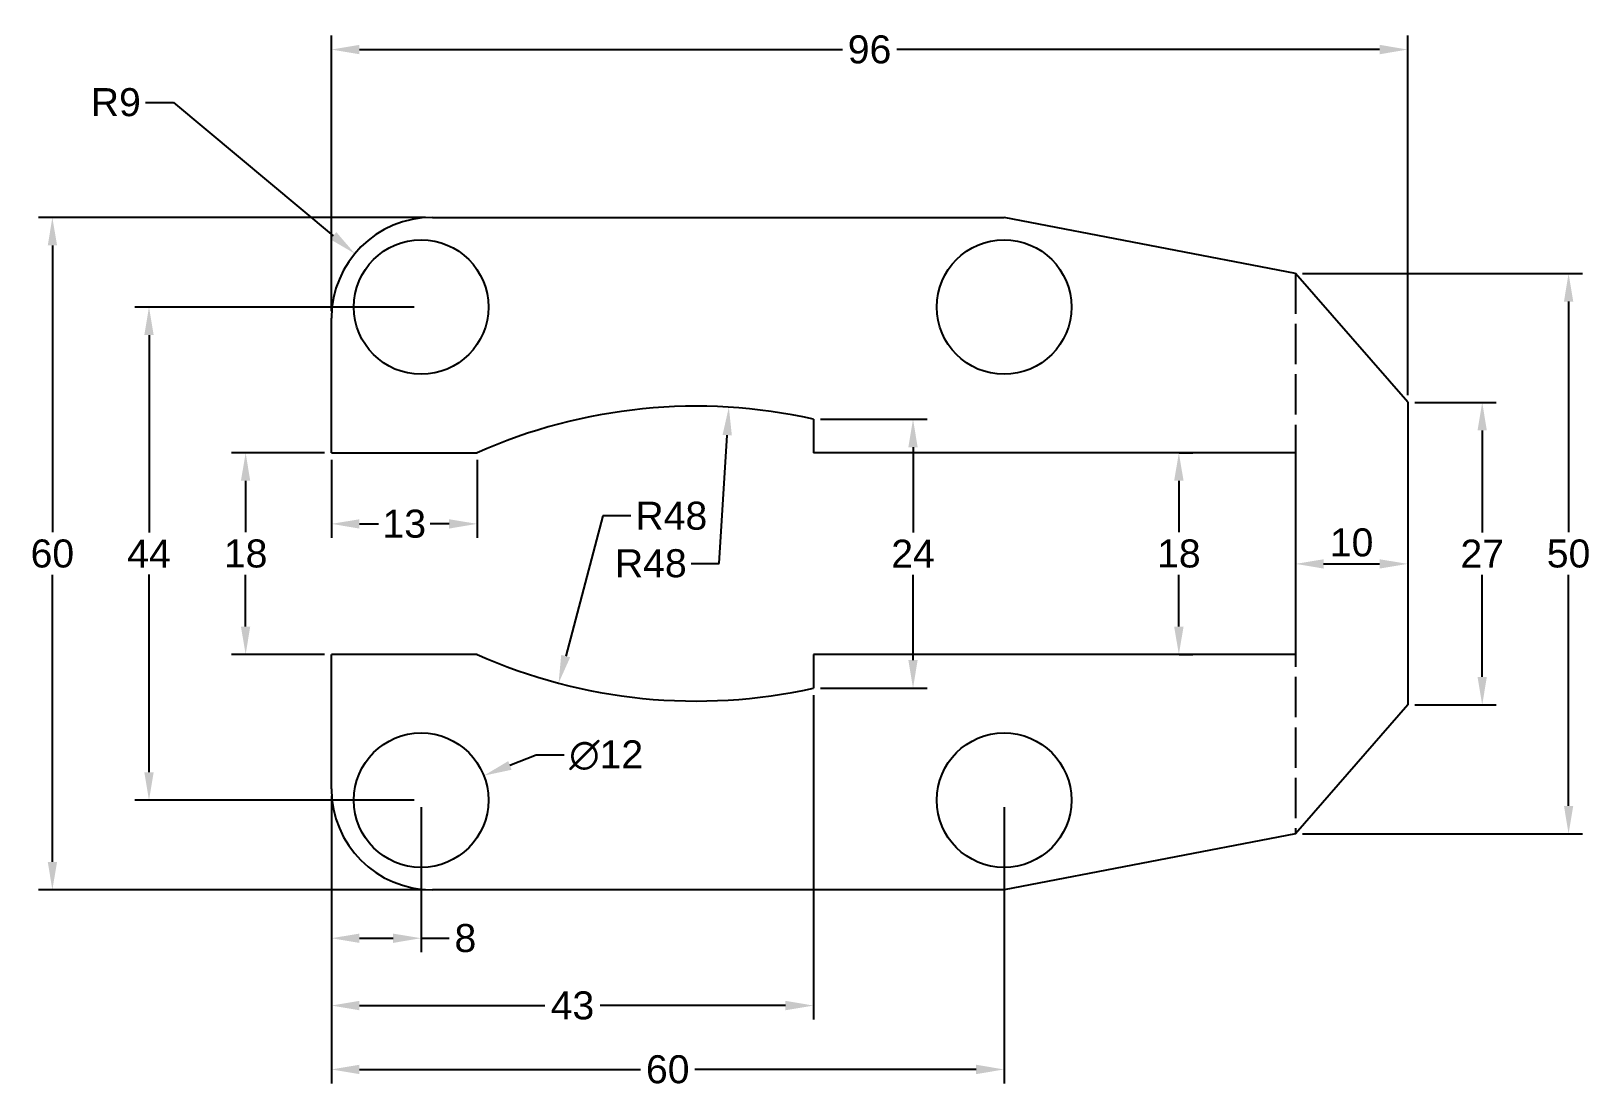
# Model space of a CAD drawing. Header units: millimetres. Extents: x 2881 to 3020, y 1992 to 2086.
import ezdxf

# ---------------------------------------------------------------- set-up
doc = ezdxf.new("R2010")
doc.units = ezdxf.units.MM
doc.header["$LTSCALE"] = 0.3
doc.linetypes.add('ACAD_ISO02W100', pattern=[15, 12, -3])
doc.layers.add('dim', color=3, linetype='Continuous')
doc.styles.get("Standard").update_dxf_attribs({"font": 'arial.ttf'})
doc.dimstyles.new('ISO-25', dxfattribs={"dimtxt": 2.5, "dimasz": 2.5, "dimexe": 1.25, "dimexo": 0.625, "dimtad": 0, "dimtih": 1, "dimtoh": 1, "dimtxsty": 'Standard', "dimcen": 0, "dimadec": 0, "dimazin": 0, "dimtfac": 1, "dimtofl": 0, "dimtmove": 0, "dimatfit": 3, "dimfxl": 1, "dimarcsym": 0})

# ---------------------------------------------------------------- blocks, each defined once
blk = doc.blocks.new('*D2')
at = {"layer": 'Defpoints', "color": 0, "transparency": 16777216}
for p in [(2916.99, 2069.52), (2883.1, 2009.52), (2916.99, 2009.52)]:
    blk.add_point(p, dxfattribs=at)
at = {"layer": 'dim', "color": 0, "lineweight": -2, "transparency": 16777216}
for p, q in [((2916.37, 2069.52), (2881.85, 2069.52)), ((2883.1, 2067.02), (2883.1, 2041.43)), ((2883.1, 2012.02), (2883.1, 2037.62)), ((2916.37, 2009.52), (2881.85, 2009.52))]:
    blk.add_line(p, q, dxfattribs=at)
at = {"layer": 'dim', "color": 0, "transparency": 16777216}
for points in [[(2882.69, 2067.02), (2883.52, 2067.02), (2883.1, 2069.52)], [(2882.69, 2012.02), (2883.52, 2012.02), (2883.1, 2009.52)]]:
    blk.add_solid(points, dxfattribs=at)
at = {"layer": 'dim', "color": 0, "transparency": 16777216, "insert": (2883.1, 2039.52), "char_height": 2.5, "attachment_point": 5}
blk.add_mtext('60', dxfattribs=at)
blk = doc.blocks.new('*D3')
at = {"layer": 'Defpoints', "color": 0, "transparency": 16777216}
for p in [(2915.99, 2061.52), (2891.72, 2017.52), (2915.99, 2017.52)]:
    blk.add_point(p, dxfattribs=at)
at = {"layer": 'dim', "color": 0, "lineweight": -2, "transparency": 16777216}
for p, q in [((2915.37, 2061.52), (2890.47, 2061.52)), ((2891.72, 2059.02), (2891.72, 2041.4)), ((2891.72, 2020.02), (2891.72, 2037.65)), ((2915.37, 2017.52), (2890.47, 2017.52))]:
    blk.add_line(p, q, dxfattribs=at)
at = {"layer": 'dim', "color": 0, "transparency": 16777216}
for points in [[(2891.3, 2059.02), (2892.14, 2059.02), (2891.72, 2061.52)], [(2891.3, 2020.02), (2892.14, 2020.02), (2891.72, 2017.52)]]:
    blk.add_solid(points, dxfattribs=at)
at = {"layer": 'dim', "color": 0, "transparency": 16777216, "insert": (2891.72, 2039.52), "char_height": 2.5, "attachment_point": 5}
blk.add_mtext('44', dxfattribs=at)
blk = doc.blocks.new('*D4')
at = {"layer": 'Defpoints', "color": 0, "transparency": 16777216}
for p in [(2907.99, 2048.52), (2900.34, 2030.52), (2907.99, 2030.52)]:
    blk.add_point(p, dxfattribs=at)
at = {"layer": 'dim', "color": 0, "lineweight": -2, "transparency": 16777216}
for p, q in [((2907.37, 2048.52), (2899.09, 2048.52)), ((2900.34, 2046.02), (2900.34, 2041.43)), ((2900.34, 2033.02), (2900.34, 2037.62)), ((2907.37, 2030.52), (2899.09, 2030.52))]:
    blk.add_line(p, q, dxfattribs=at)
at = {"layer": 'dim', "color": 0, "transparency": 16777216}
for points in [[(2899.92, 2046.02), (2900.75, 2046.02), (2900.34, 2048.52)], [(2899.92, 2033.02), (2900.75, 2033.02), (2900.34, 2030.52)]]:
    blk.add_solid(points, dxfattribs=at)
at = {"layer": 'dim', "color": 0, "transparency": 16777216, "insert": (2900.34, 2039.52), "char_height": 2.5, "attachment_point": 5}
blk.add_mtext('18', dxfattribs=at)
blk = doc.blocks.new('*D5')
at = {"layer": 'Defpoints', "color": 0, "transparency": 16777216}
for p in [(2907.99, 2048.52), (2920.99, 2048.52), (2920.99, 2042.18)]:
    blk.add_point(p, dxfattribs=at)
at = {"layer": 'dim', "color": 0, "lineweight": -2, "transparency": 16777216}
for p, q in [((2907.99, 2047.9), (2907.99, 2040.93)), ((2920.99, 2047.9), (2920.99, 2040.93)), ((2910.49, 2042.18), (2912.19, 2042.18)), ((2918.49, 2042.18), (2916.79, 2042.18))]:
    blk.add_line(p, q, dxfattribs=at)
at = {"layer": 'dim', "color": 0, "transparency": 16777216}
for points in [[(2910.49, 2042.59), (2910.49, 2041.76), (2907.99, 2042.18)], [(2918.49, 2042.59), (2918.49, 2041.76), (2920.99, 2042.18)]]:
    blk.add_solid(points, dxfattribs=at)
at = {"layer": 'dim', "color": 0, "transparency": 16777216, "insert": (2914.49, 2042.18), "char_height": 2.5, "attachment_point": 5}
blk.add_mtext('13', dxfattribs=at)
blk = doc.blocks.new('*D6')
at = {"layer": 'Defpoints', "color": 0, "transparency": 16777216}
for p in [(2907.99, 2018.52), (2915.99, 2017.52), (2915.99, 2005.21)]:
    blk.add_point(p, dxfattribs=at)
at = {"layer": 'dim', "color": 0, "lineweight": -2, "transparency": 16777216}
for p, q in [((2907.99, 2017.9), (2907.99, 2003.96)), ((2915.99, 2016.9), (2915.99, 2003.96)), ((2910.49, 2005.21), (2913.49, 2005.21)), ((2915.99, 2005.21), (2918.49, 2005.21))]:
    blk.add_line(p, q, dxfattribs=at)
at = {"layer": 'dim', "color": 0, "transparency": 16777216}
for points in [[(2910.49, 2005.62), (2910.49, 2004.79), (2907.99, 2005.21)], [(2913.49, 2005.62), (2913.49, 2004.79), (2915.99, 2005.21)]]:
    blk.add_solid(points, dxfattribs=at)
at = {"layer": 'dim', "color": 0, "transparency": 16777216, "insert": (2919.94, 2005.21), "char_height": 2.5, "attachment_point": 5}
blk.add_mtext('8', dxfattribs=at)
blk = doc.blocks.new('*D7')
at = {"layer": 'Defpoints', "color": 0, "transparency": 16777216}
for p in [(2950.99, 2027.52), (2907.99, 2018.52), (2907.99, 1999.2)]:
    blk.add_point(p, dxfattribs=at)
at = {"layer": 'dim', "color": 0, "lineweight": -2, "transparency": 16777216}
for p, q in [((2950.99, 2026.9), (2950.99, 1997.95)), ((2907.99, 2017.9), (2907.99, 1997.95)), ((2910.49, 1999.2), (2927.03, 1999.2)), ((2948.49, 1999.2), (2931.96, 1999.2))]:
    blk.add_line(p, q, dxfattribs=at)
at = {"layer": 'dim', "color": 0, "transparency": 16777216}
for points in [[(2910.49, 1999.62), (2910.49, 1998.78), (2907.99, 1999.2)], [(2948.49, 1999.62), (2948.49, 1998.78), (2950.99, 1999.2)]]:
    blk.add_solid(points, dxfattribs=at)
at = {"layer": 'dim', "color": 0, "transparency": 16777216, "insert": (2929.49, 1999.2), "char_height": 2.5, "attachment_point": 5}
blk.add_mtext('43', dxfattribs=at)
blk = doc.blocks.new('*D8')
at = {"layer": 'Defpoints', "color": 0, "transparency": 16777216}
for p in [(2907.99, 2018.52), (2967.99, 2017.52), (2907.99, 1993.5)]:
    blk.add_point(p, dxfattribs=at)
at = {"layer": 'dim', "color": 0, "lineweight": -2, "transparency": 16777216}
for p, q in [((2907.99, 2017.9), (2907.99, 1992.25)), ((2967.99, 2016.9), (2967.99, 1992.25)), ((2910.49, 1993.5), (2935.57, 1993.5)), ((2965.49, 1993.5), (2940.41, 1993.5))]:
    blk.add_line(p, q, dxfattribs=at)
at = {"layer": 'dim', "color": 0, "transparency": 16777216}
for points in [[(2910.49, 1993.92), (2910.49, 1993.08), (2907.99, 1993.5)], [(2965.49, 1993.92), (2965.49, 1993.08), (2967.99, 1993.5)]]:
    blk.add_solid(points, dxfattribs=at)
at = {"layer": 'dim', "color": 0, "transparency": 16777216, "insert": (2937.99, 1993.5), "char_height": 2.5, "attachment_point": 5}
blk.add_mtext('60', dxfattribs=at)
blk = doc.blocks.new('*D9')
at = {"layer": 'Defpoints', "color": 0, "transparency": 16777216}
for p in [(2950.99, 2051.52), (2950.99, 2027.52), (2959.87, 2027.52)]:
    blk.add_point(p, dxfattribs=at)
at = {"layer": 'dim', "color": 0, "lineweight": -2, "transparency": 16777216}
for p, q in [((2951.62, 2051.52), (2961.12, 2051.52)), ((2959.87, 2049.02), (2959.87, 2041.4)), ((2959.87, 2030.02), (2959.87, 2037.64)), ((2951.62, 2027.52), (2961.12, 2027.52))]:
    blk.add_line(p, q, dxfattribs=at)
at = {"layer": 'dim', "color": 0, "transparency": 16777216}
for points in [[(2959.45, 2049.02), (2960.28, 2049.02), (2959.87, 2051.52)], [(2959.45, 2030.02), (2960.28, 2030.02), (2959.87, 2027.52)]]:
    blk.add_solid(points, dxfattribs=at)
at = {"layer": 'dim', "color": 0, "transparency": 16777216, "insert": (2959.87, 2039.52), "char_height": 2.5, "attachment_point": 5}
blk.add_mtext('24', dxfattribs=at)
blk = doc.blocks.new('*D10')
at = {"layer": 'Defpoints', "color": 0, "transparency": 16777216}
for p in [(2982.97, 2048.52), (2982.97, 2030.52), (2983.58, 2030.52)]:
    blk.add_point(p, dxfattribs=at)
at = {"layer": 'dim', "color": 0, "lineweight": -2, "transparency": 16777216}
for p, q in [((2983.6, 2048.52), (2984.83, 2048.52)), ((2983.58, 2046.02), (2983.58, 2041.43)), ((2983.58, 2033.02), (2983.58, 2037.62)), ((2983.6, 2030.52), (2984.83, 2030.52))]:
    blk.add_line(p, q, dxfattribs=at)
at = {"layer": 'dim', "color": 0, "transparency": 16777216}
for points in [[(2983.16, 2046.02), (2984, 2046.02), (2983.58, 2048.52)], [(2983.16, 2033.02), (2984, 2033.02), (2983.58, 2030.52)]]:
    blk.add_solid(points, dxfattribs=at)
at = {"layer": 'dim', "color": 0, "transparency": 16777216, "insert": (2983.58, 2039.52), "char_height": 2.5, "attachment_point": 5}
blk.add_mtext('18', dxfattribs=at)
blk = doc.blocks.new('*D11')
at = {"layer": 'Defpoints', "color": 0, "transparency": 16777216}
for p in [(2993.99, 2039.52), (3003.99, 2039.52), (3003.99, 2038.61)]:
    blk.add_point(p, dxfattribs=at)
at = {"layer": 'dim', "color": 0, "lineweight": -2, "transparency": 16777216}
for p, q in [((2993.99, 2038.9), (2993.99, 2037.36)), ((2996.49, 2038.61), (3001.49, 2038.61)), ((3003.99, 2038.9), (3003.99, 2037.36))]:
    blk.add_line(p, q, dxfattribs=at)
at = {"layer": 'dim', "color": 0, "transparency": 16777216}
for points in [[(2996.49, 2039.02), (2996.49, 2038.19), (2993.99, 2038.61)], [(3001.49, 2039.02), (3001.49, 2038.19), (3003.99, 2038.61)]]:
    blk.add_solid(points, dxfattribs=at)
at = {"layer": 'dim', "color": 0, "transparency": 16777216, "insert": (2998.99, 2040.51), "char_height": 2.5, "attachment_point": 5}
blk.add_mtext('10', dxfattribs=at)
blk = doc.blocks.new('*D12')
at = {"layer": 'Defpoints', "color": 0, "transparency": 16777216}
for p in [(3003.99, 2053.02), (3003.99, 2026.02), (3010.64, 2026.02)]:
    blk.add_point(p, dxfattribs=at)
at = {"layer": 'dim', "color": 0, "lineweight": -2, "transparency": 16777216}
for p, q in [((3004.62, 2053.02), (3011.89, 2053.02)), ((3010.64, 2050.52), (3010.64, 2041.4)), ((3010.64, 2028.52), (3010.64, 2037.64)), ((3004.62, 2026.02), (3011.89, 2026.02))]:
    blk.add_line(p, q, dxfattribs=at)
at = {"layer": 'dim', "color": 0, "transparency": 16777216}
for points in [[(3010.22, 2050.52), (3011.05, 2050.52), (3010.64, 2053.02)], [(3010.22, 2028.52), (3011.05, 2028.52), (3010.64, 2026.02)]]:
    blk.add_solid(points, dxfattribs=at)
at = {"layer": 'dim', "color": 0, "transparency": 16777216, "insert": (3010.64, 2039.52), "char_height": 2.5, "attachment_point": 5}
blk.add_mtext('27', dxfattribs=at)
blk = doc.blocks.new('*D13')
at = {"layer": 'Defpoints', "color": 0, "transparency": 16777216}
for p in [(2993.99, 2064.52), (2993.99, 2014.52), (3018.34, 2014.52)]:
    blk.add_point(p, dxfattribs=at)
at = {"layer": 'dim', "color": 0, "lineweight": -2, "transparency": 16777216}
for p, q in [((2994.62, 2064.52), (3019.59, 2064.52)), ((3018.34, 2062.02), (3018.34, 2041.43)), ((3018.34, 2017.02), (3018.34, 2037.62)), ((2994.62, 2014.52), (3019.59, 2014.52))]:
    blk.add_line(p, q, dxfattribs=at)
at = {"layer": 'dim', "color": 0, "transparency": 16777216}
for points in [[(3017.93, 2062.02), (3018.76, 2062.02), (3018.34, 2064.52)], [(3017.93, 2017.02), (3018.76, 2017.02), (3018.34, 2014.52)]]:
    blk.add_solid(points, dxfattribs=at)
at = {"layer": 'dim', "color": 0, "transparency": 16777216, "insert": (3018.34, 2039.52), "char_height": 2.5, "attachment_point": 5}
blk.add_mtext('50', dxfattribs=at)
blk = doc.blocks.new('*D15')
at = {"layer": 'Defpoints', "color": 0, "transparency": 16777216}
for p in [(3003.99, 2084.5), (2907.99, 2060.52), (3003.99, 2053.02)]:
    blk.add_point(p, dxfattribs=at)
at = {"layer": 'dim', "color": 0, "lineweight": -2, "transparency": 16777216}
for p, q in [((2907.99, 2061.15), (2907.99, 2085.75)), ((3003.99, 2053.65), (3003.99, 2085.75)), ((2910.49, 2084.5), (2953.58, 2084.5)), ((3001.49, 2084.5), (2958.41, 2084.5))]:
    blk.add_line(p, q, dxfattribs=at)
at = {"layer": 'dim', "color": 0, "transparency": 16777216}
for points in [[(2910.49, 2084.92), (2910.49, 2084.08), (2907.99, 2084.5)], [(3001.49, 2084.92), (3001.49, 2084.08), (3003.99, 2084.5)]]:
    blk.add_solid(points, dxfattribs=at)
at = {"layer": 'dim', "color": 0, "transparency": 16777216, "insert": (2955.99, 2084.5), "char_height": 2.5, "attachment_point": 5}
blk.add_mtext('96', dxfattribs=at)
blk = doc.blocks.new('*D16')
at = {"layer": 'Defpoints', "color": 0, "transparency": 16777216}
for p in [(2921.58, 2019.71), (2910.41, 2015.34)]:
    blk.add_point(p, dxfattribs=at)
at = {"layer": 'dim', "color": 0, "lineweight": -2, "transparency": 16777216}
for p, q in [((2926.24, 2021.53), (2923.91, 2020.62)), ((2928.74, 2021.53), (2926.24, 2021.53))]:
    blk.add_line(p, q, dxfattribs=at)
at = {"layer": 'dim', "color": 0, "transparency": 16777216}
blk.add_solid([(2923.76, 2021.01), (2924.06, 2020.24), (2921.58, 2019.71)], dxfattribs=at)
at = {"layer": 'dim', "color": 0, "transparency": 16777216, "insert": (2932.5, 2021.53), "char_height": 2.5, "attachment_point": 5}
blk.add_mtext('∅12', dxfattribs=at)
blk = doc.blocks.new('*D17')
at = {"layer": 'Defpoints', "color": 0, "transparency": 16777216}
for p in [(2910.08, 2066.29), (2916.99, 2060.52)]:
    blk.add_point(p, dxfattribs=at)
at = {"layer": 'dim', "color": 0, "lineweight": -2, "transparency": 16777216}
for p, q in [((2891.4, 2079.79), (2893.9, 2079.79)), ((2893.9, 2079.79), (2908.16, 2067.89))]:
    blk.add_line(p, q, dxfattribs=at)
at = {"layer": 'dim', "color": 0, "transparency": 16777216}
blk.add_solid([(2908.43, 2068.21), (2907.89, 2067.57), (2910.08, 2066.29)], dxfattribs=at)
at = {"layer": 'dim', "color": 0, "transparency": 16777216, "insert": (2888.76, 2079.79), "char_height": 2.5, "attachment_point": 5}
blk.add_mtext('R9', dxfattribs=at)
blk = doc.blocks.new('*D18')
at = {"layer": 'Defpoints', "color": 0, "transparency": 16777216}
for p in [(2943.44, 2052.59), (2940.53, 2004.68)]:
    blk.add_point(p, dxfattribs=at)
at = {"layer": 'dim', "color": 0, "lineweight": -2, "transparency": 16777216}
for p, q in [((2942.59, 2038.65), (2943.29, 2050.09)), ((2940.09, 2038.65), (2942.59, 2038.65))]:
    blk.add_line(p, q, dxfattribs=at)
at = {"layer": 'dim', "color": 0, "transparency": 16777216}
blk.add_solid([(2942.88, 2050.12), (2943.71, 2050.07), (2943.44, 2052.59)], dxfattribs=at)
at = {"layer": 'dim', "color": 0, "transparency": 16777216, "insert": (2936.48, 2038.65), "char_height": 2.5, "attachment_point": 5}
blk.add_mtext('R48', dxfattribs=at)
blk = doc.blocks.new('*D19')
at = {"layer": 'Defpoints', "color": 0, "transparency": 16777216}
for p in [(2940.53, 2074.37), (2928.25, 2027.96)]:
    blk.add_point(p, dxfattribs=at)
at = {"layer": 'dim', "color": 0, "lineweight": -2, "transparency": 16777216}
for p, q in [((2932.2, 2042.89), (2928.89, 2030.38)), ((2934.7, 2042.89), (2932.2, 2042.89))]:
    blk.add_line(p, q, dxfattribs=at)
at = {"layer": 'dim', "color": 0, "transparency": 16777216}
blk.add_solid([(2928.49, 2030.49), (2929.29, 2030.28), (2928.25, 2027.96)], dxfattribs=at)
at = {"layer": 'dim', "color": 0, "transparency": 16777216, "insert": (2938.31, 2042.89), "char_height": 2.5, "attachment_point": 5}
blk.add_mtext('R48', dxfattribs=at)

msp = doc.modelspace()

# ---------------------------------------------------------------- linework, layer by layer
for p, q in [((2916.993, 2069.524), (2967.993, 2069.524)), ((2993.993, 2064.524), (2967.993, 2069.524)), ((3003.993, 2053.024), (2993.993, 2064.524)), ((2907.993, 2048.524), (2907.993, 2060.524)), ((3003.993, 2053.024), (3003.993, 2026.024)), ((2950.993, 2051.524), (2950.993, 2048.524)), ((2907.993, 2048.524), (2920.993, 2048.524)), ((2993.993, 2048.524), (2950.993, 2048.524)), ((2993.993, 2048.524), (2993.993, 2030.524)), ((2907.993, 2018.524), (2907.993, 2030.524)), ((2920.993, 2030.524), (2907.993, 2030.524)), ((2993.993, 2030.524), (2950.993, 2030.524)), ((2950.993, 2030.524), (2950.993, 2027.524)), ((3003.993, 2026.024), (2993.993, 2014.524)), ((2993.993, 2014.524), (2967.993, 2009.524)), ((2967.993, 2009.524), (2916.993, 2009.524))]:
    msp.add_line(p, q)
at = {"linetype": 'ACAD_ISO02W100'}
msp.add_line((2993.993, 2064.524), (2993.993, 2014.524), dxfattribs=at)
for centre in [(2915.993, 2061.524), (2967.993, 2061.524), (2915.993, 2017.524), (2967.993, 2017.524)]:
    msp.add_circle(centre, 6)
for centre, radius, start, end in [((2916.993, 2060.524), 9, 90, 180), ((2940.527, 2004.678), 48, 77.4066, 114.01459), ((2940.527, 2074.369), 48, 245.98541, 282.5934), ((2916.993, 2018.524), 9, 180, 270)]:
    msp.add_arc(centre, radius, start, end)

# ---------------------------------------------------------------- dimensions: what is measured, and where the dimension line sits
at = {"layer": 'dim'}
for base, p1, p2, picture, middle in [((3003.993, 2084.501), (2907.993, 2060.524), (3003.993, 2053.024), '*D15', (2955.993, 2084.501)), ((2920.993, 2042.178), (2907.993, 2048.524), (2920.993, 2048.524), '*D5', (2914.493, 2042.178)), ((2907.993, 1999.198), (2950.993, 2027.524), (2907.993, 2018.524), '*D7', (2929.493, 1999.198)), ((2915.993, 2005.208), (2907.993, 2018.524), (2915.993, 2017.524), '*D6', (2919.941, 2005.208)), ((2907.993, 1993.5), (2967.993, 2017.524), (2907.993, 2018.524), '*D8', (2937.993, 1993.5))]:
    dim = msp.add_linear_dim(base=base, p1=p1, p2=p2, dimstyle='ISO-25', dxfattribs=at)
    dim.commit()
    dim.dimension.update_dxf_attribs({"geometry": picture, "text_midpoint": middle})
for center, mpoint, picture, middle in [((2916.993, 2060.524), (2910.081, 2066.288), '*D17', (2888.757, 2079.785)), ((2940.527, 2074.369), (2928.252, 2027.965), '*D19', (2938.314, 2042.886)), ((2940.527, 2004.678), (2943.443, 2052.59), '*D18', (2936.48, 2038.65))]:
    dim = msp.add_radius_dim(center=center, mpoint=mpoint, dimstyle='ISO-25', dxfattribs=at)
    dim.commit()
    dim.dimension.update_dxf_attribs({"geometry": picture, "text_midpoint": middle, "dimtype": 164})
for base, p1, p2, picture, middle in [((2883.103, 2009.524), (2916.993, 2069.524), (2916.993, 2009.524), '*D2', (2883.103, 2039.524)), ((3018.344, 2014.524), (2993.993, 2064.524), (2993.993, 2014.524), '*D13', (3018.344, 2039.524)), ((2891.72, 2017.524), (2915.993, 2061.524), (2915.993, 2017.524), '*D3', (2891.72, 2039.524)), ((3010.638, 2026.024), (3003.993, 2053.024), (3003.993, 2026.024), '*D12', (3010.638, 2039.524)), ((2959.866, 2027.524), (2950.993, 2051.524), (2950.993, 2027.524), '*D9', (2959.866, 2039.524)), ((2900.337, 2030.524), (2907.993, 2048.524), (2907.993, 2030.524), '*D4', (2900.337, 2039.524)), ((2983.58, 2030.524), (2982.972, 2048.524), (2982.972, 2030.524), '*D10', (2983.58, 2039.524))]:
    dim = msp.add_linear_dim(base=base, p1=p1, p2=p2, angle=90, dimstyle='ISO-25', dxfattribs=at)
    dim.commit()
    dim.dimension.update_dxf_attribs({"geometry": picture, "text_midpoint": middle})
dim = msp.add_linear_dim(base=(3003.993, 2038.607), p1=(2993.993, 2039.524), p2=(3003.993, 2039.524), dimstyle='ISO-25', override={"dimtad": 1}, dxfattribs=at)
dim.commit()
dim.dimension.update_dxf_attribs({"geometry": '*D11', "text_midpoint": (2998.993, 2040.509)})
dim = msp.add_diameter_dim_2p(p1=(2910.406, 2015.336), p2=(2921.58, 2019.712), dimstyle='ISO-25', dxfattribs=at)
dim.commit()
dim.dimension.update_dxf_attribs({"geometry": '*D16', "text_midpoint": (2932.498, 2021.535)})

doc.saveas('drawing.dxf')
